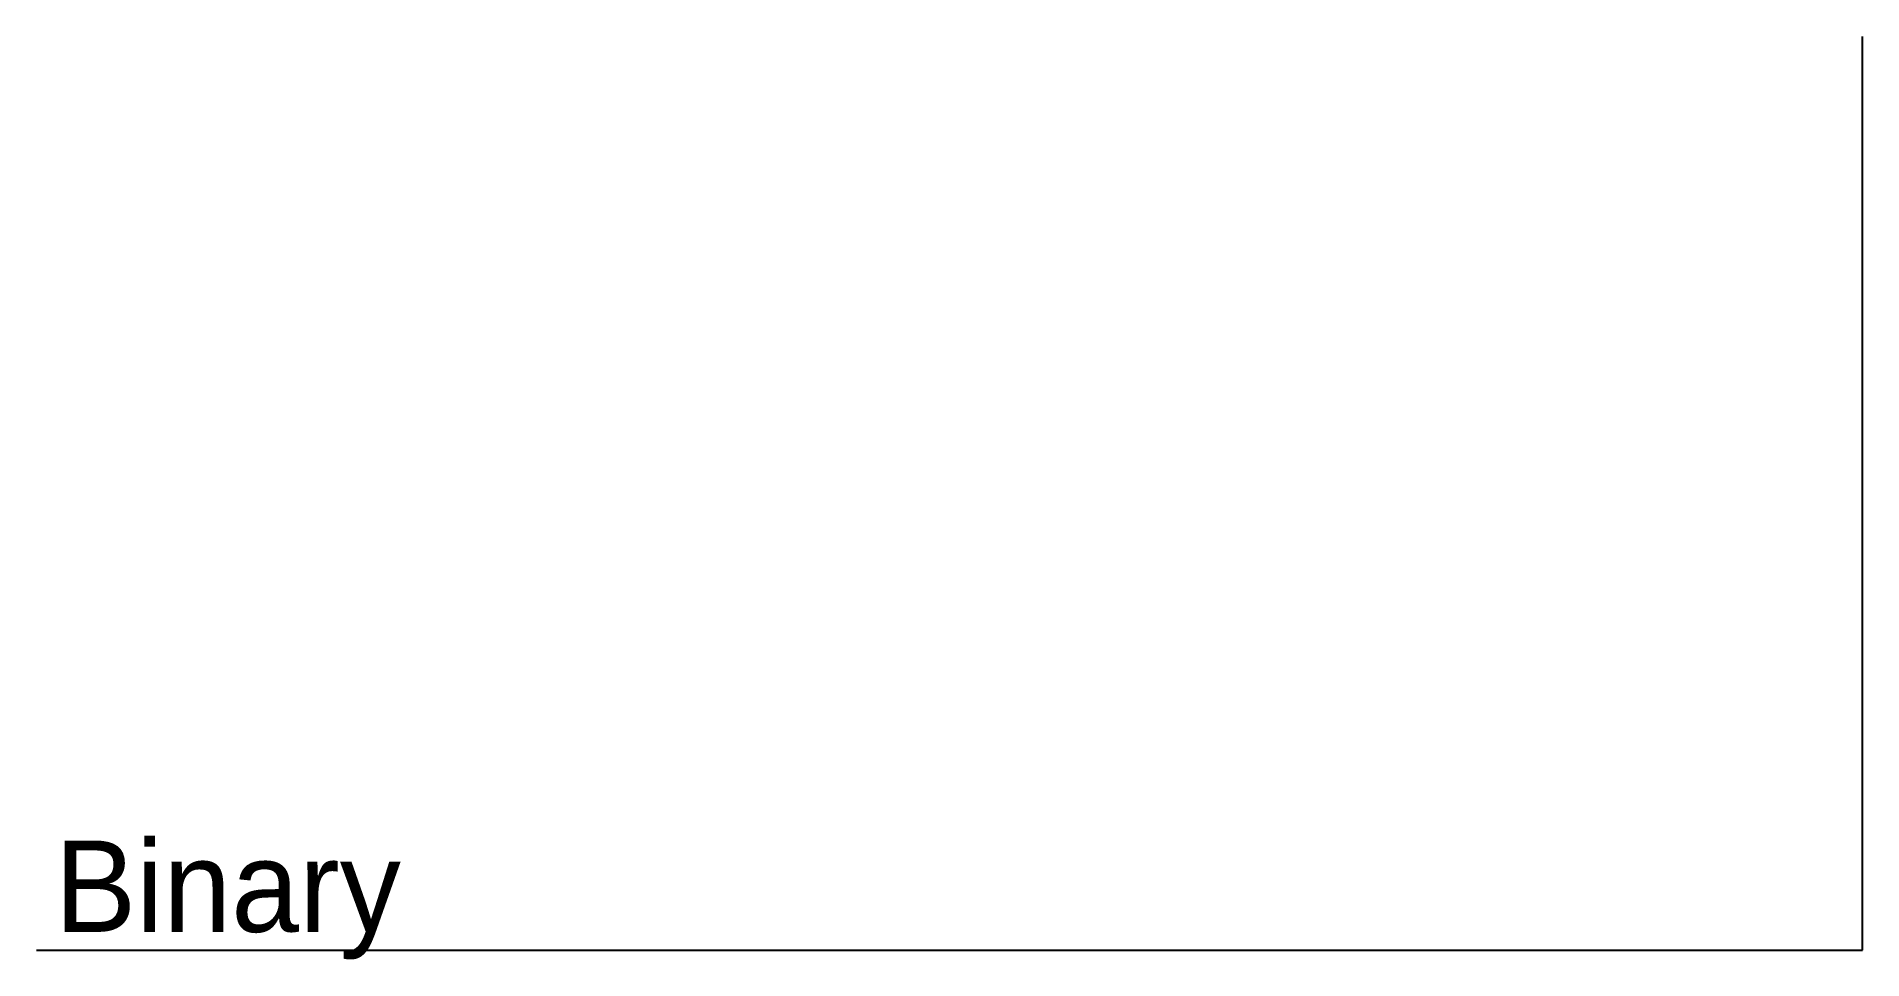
# Model space of a CAD drawing. Header units: metres. Extents: x 0 to 1000, y -5 to 500.
import ezdxf

# ---------------------------------------------------------------- set-up
doc = ezdxf.new("R2010")
doc.units = ezdxf.units.M

msp = doc.modelspace()

# ---------------------------------------------------------------- linework, layer by layer
for p, q in [((1000, 0), (1000, 500)), ((0, 0), (1000, 0))]:
    msp.add_line(p, q)

# ---------------------------------------------------------------- texts
msp.add_text('Binary', height=50).set_placement((10, 10))

doc.saveas('drawing.dxf')
